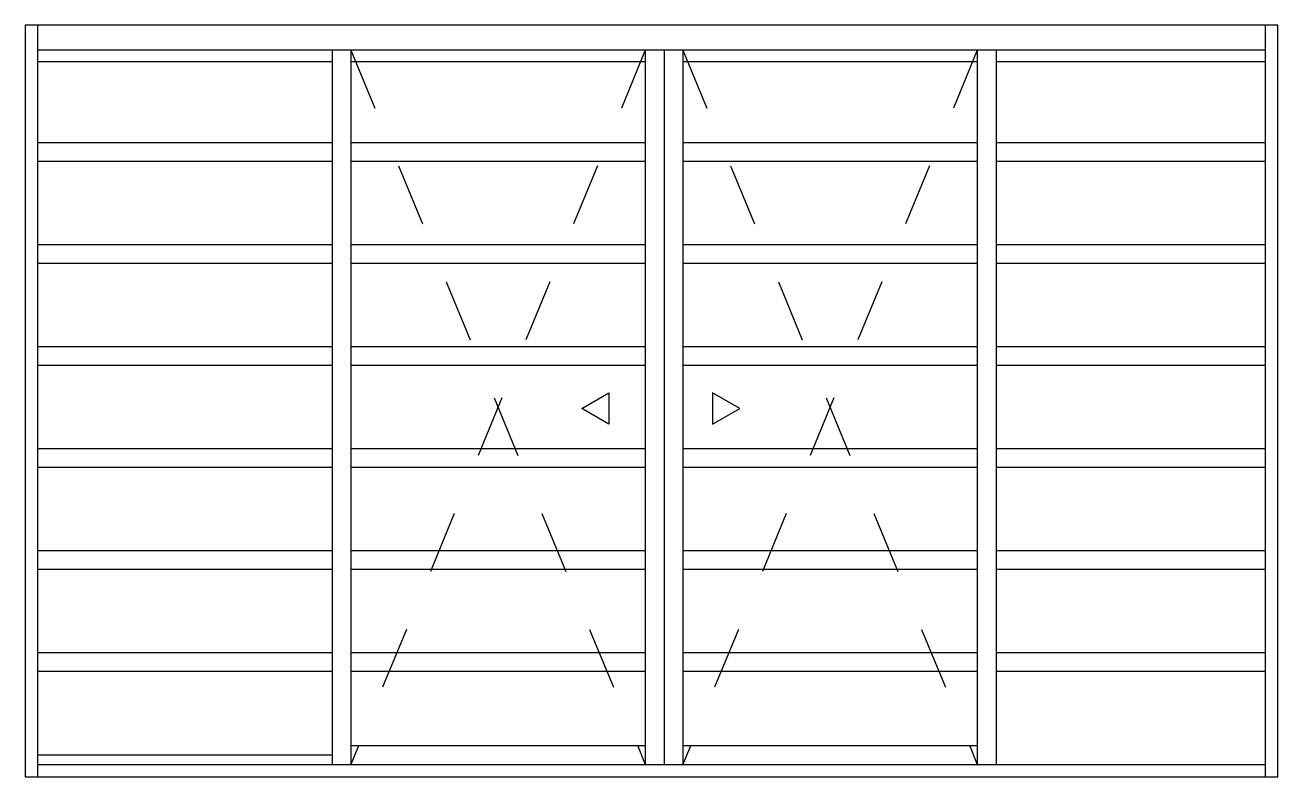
# Model space of a CAD drawing. Header units: millimetres. Extents: x 235.61 to 237.61, y 1312.28 to 1313.48.
import ezdxf

# ---------------------------------------------------------------- set-up
doc = ezdxf.new("R2010")
doc.units = ezdxf.units.MM
doc.header["$LTSCALE"] = 0.5
doc.linetypes.add('HIDDEN2', pattern=[0.1875, 0.125, -0.0625])
doc.layers.add('Gravia_Janelas', color=1, linetype='Continuous')
doc.layers.add('Gravia_Janelas_hidden2', color=1, linetype='HIDDEN2')

msp = doc.modelspace()

# ---------------------------------------------------------------- linework, layer by layer
at = {"layer": 'Gravia_Janelas', "color": 2}
for p, q in [((235.6121, 1313.4775), (235.6121, 1312.2775)), ((237.6121, 1313.4775), (235.6121, 1313.4775)), ((237.6121, 1312.2775), (237.6121, 1313.4775)), ((235.6121, 1312.2775), (237.6121, 1312.2775))]:
    msp.add_line(p, q, dxfattribs=at)
at = {"layer": 'Gravia_Janelas'}
for p, q in [((235.6321, 1313.4775), (235.6321, 1312.2775)), ((237.5921, 1312.2775), (237.5921, 1313.4775)), ((237.5921, 1313.4375), (235.6321, 1313.4375)), ((237.5921, 1313.4375), (235.6321, 1313.4375)), ((236.1021, 1313.4375), (236.1021, 1312.2975)), ((236.1321, 1313.4375), (236.1321, 1312.2975)), ((236.6021, 1313.4375), (236.6021, 1312.2975)), ((236.6321, 1313.4375), (236.6321, 1312.2975)), ((236.6621, 1313.4375), (236.6621, 1312.2975)), ((237.1321, 1313.4375), (237.1321, 1312.2975)), ((237.1621, 1313.4375), (237.1621, 1312.2975)), ((236.1021, 1313.4186), (235.6321, 1313.4186)), ((236.6021, 1313.4186), (236.1321, 1313.4186)), ((237.1321, 1313.4186), (236.6621, 1313.4186)), ((237.5921, 1313.4186), (237.1621, 1313.4186)), ((236.1021, 1313.2897), (235.6321, 1313.2897)), ((236.6021, 1313.2897), (236.1321, 1313.2897)), ((237.1321, 1313.2897), (236.6621, 1313.2897)), ((237.5921, 1313.2897), (237.1621, 1313.2897)), ((236.1021, 1313.2597), (235.6321, 1313.2597)), ((236.6021, 1313.2597), (236.1321, 1313.2597)), ((237.1321, 1313.2597), (236.6621, 1313.2597)), ((237.5921, 1313.2597), (237.1621, 1313.2597)), ((236.1021, 1313.1269), (235.6321, 1313.1269)), ((236.6021, 1313.1269), (236.1321, 1313.1269)), ((237.1321, 1313.1269), (236.6621, 1313.1269)), ((237.5921, 1313.1269), (237.1621, 1313.1269)), ((236.1021, 1313.0969), (235.6321, 1313.0969)), ((236.6021, 1313.0969), (236.1321, 1313.0969)), ((237.1321, 1313.0969), (236.6621, 1313.0969)), ((237.5921, 1313.0969), (237.1621, 1313.0969)), ((236.1021, 1312.9641), (235.6321, 1312.9641)), ((236.6021, 1312.9641), (236.1321, 1312.9641)), ((237.1321, 1312.9641), (236.6621, 1312.9641)), ((237.5921, 1312.9641), (237.1621, 1312.9641)), ((236.1021, 1312.9341), (235.6321, 1312.9341)), ((236.6021, 1312.9341), (236.1321, 1312.9341)), ((237.1321, 1312.9341), (236.6621, 1312.9341)), ((237.5921, 1312.9341), (237.1621, 1312.9341)), ((236.1021, 1312.8013), (235.6321, 1312.8013)), ((236.6021, 1312.8013), (236.1321, 1312.8013)), ((237.1321, 1312.8013), (236.6621, 1312.8013)), ((237.5921, 1312.8013), (237.1621, 1312.8013)), ((236.1021, 1312.7713), (235.6321, 1312.7713)), ((236.6021, 1312.7713), (236.1321, 1312.7713)), ((237.1321, 1312.7713), (236.6621, 1312.7713)), ((237.5921, 1312.7713), (237.1621, 1312.7713)), ((236.1021, 1312.6385), (235.6321, 1312.6385)), ((236.6021, 1312.6385), (236.1321, 1312.6385)), ((237.1321, 1312.6385), (236.6621, 1312.6385)), ((237.5921, 1312.6385), (237.1621, 1312.6385)), ((236.1021, 1312.6085), (235.6321, 1312.6085)), ((236.6021, 1312.6085), (236.1321, 1312.6085)), ((237.1321, 1312.6085), (236.6621, 1312.6085)), ((237.5921, 1312.6085), (237.1621, 1312.6085)), ((236.1021, 1312.4757), (235.6321, 1312.4757)), ((236.6021, 1312.4757), (236.1321, 1312.4757)), ((237.1321, 1312.4757), (236.6621, 1312.4757)), ((237.5921, 1312.4757), (237.1621, 1312.4757)), ((236.1021, 1312.4457), (235.6321, 1312.4457)), ((236.6021, 1312.4457), (236.1321, 1312.4457)), ((237.1321, 1312.4457), (236.6621, 1312.4457)), ((237.5921, 1312.4457), (237.1621, 1312.4457)), ((236.1321, 1312.3275), (236.6021, 1312.3275)), ((236.6621, 1312.3275), (237.1321, 1312.3275)), ((236.1021, 1312.3125), (235.6321, 1312.3125)), ((235.6321, 1312.2975), (237.5921, 1312.2975))]:
    msp.add_line(p, q, dxfattribs=at)
for points in [[(236.5442, 1312.8904), (236.5442, 1312.8404), (236.5009, 1312.8654)], [(236.7096, 1312.8904), (236.7096, 1312.8404), (236.7529, 1312.8654)]]:
    msp.add_lwpolyline(points, close=True, dxfattribs=at)
at = {"layer": 'Gravia_Janelas_hidden2'}
for p, q in [((236.6021, 1313.4375), (236.1321, 1312.2975)), ((236.1321, 1313.4375), (236.6021, 1312.2975)), ((237.1321, 1313.4375), (236.6621, 1312.2975)), ((236.6621, 1313.4375), (237.1321, 1312.2975))]:
    msp.add_line(p, q, dxfattribs=at)

doc.saveas('drawing.dxf')
